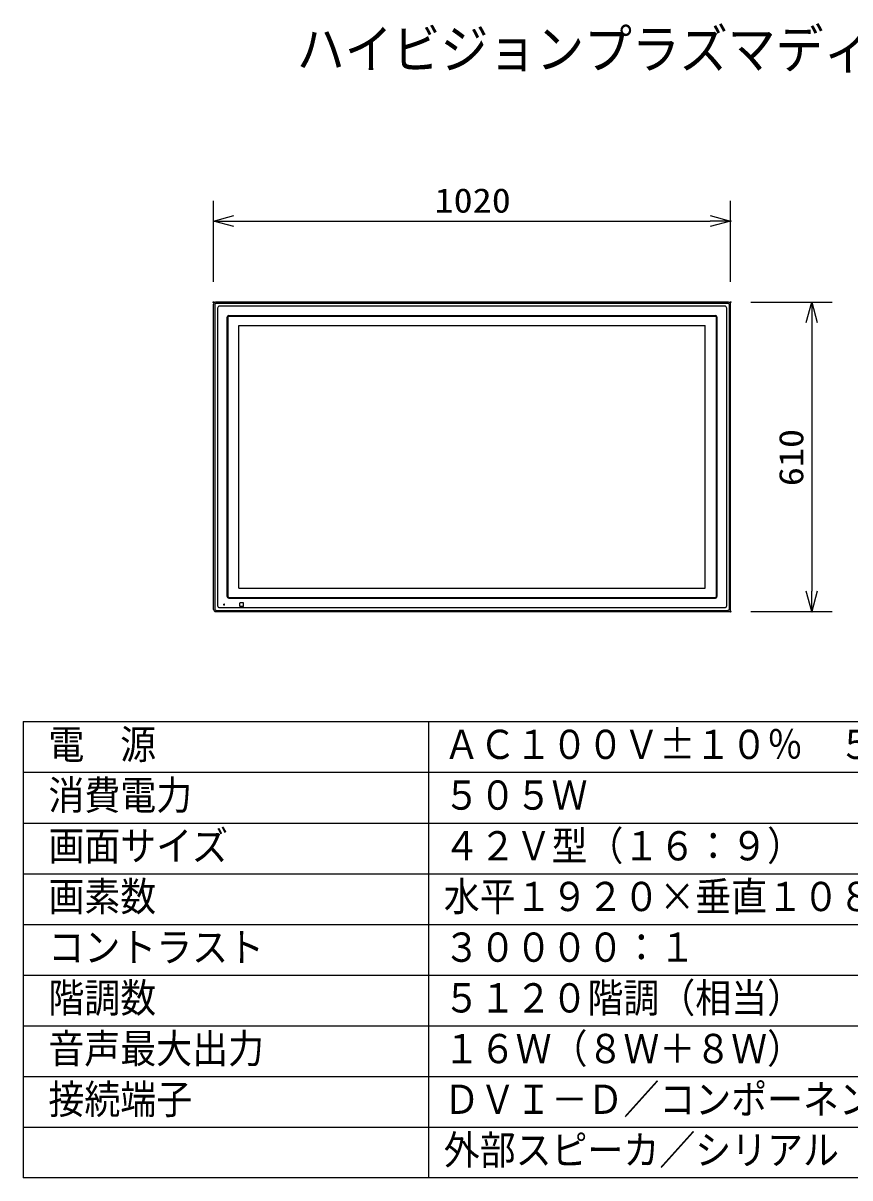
# Model space of a CAD drawing. Units: millimetres, scale not verified. Extents: x -63 to 63, y -57 to 57.
# Drawn here: x -62.5 to 19.1, y -56.5 to 57.4 of the extents above; entities that cross this region are included whole.
import ezdxf
from ezdxf.enums import TextEntityAlignment as Align

# ---------------------------------------------------------------- set-up
doc = ezdxf.new("R2010")
doc.units = ezdxf.units.MM
doc.header["$LTSCALE"] = 0.190236
doc.header["$PDMODE"] = 32
doc.header["$PDSIZE"] = 0.0951
for name, color, linetype in [('0-1_MOJI1', 2, 'Continuous'), ('0-2_WAKU', 3, 'Continuous'), ('0-3_GAIKEI', 1, 'Continuous')]:
    doc.layers.add(name, color=color, linetype=linetype)
doc.styles.add('ＭＳ ゴシック', font='')
doc.styles.get('ＭＳ ゴシック').set_extended_font_data('MS Gothic')

# ---------------------------------------------------------------- blocks, each defined once
blk = doc.blocks.new('_OPEN30')
at = {"layer": '0-3_GAIKEI', "color": 7}
blk.add_line((0, 0), (-1, 0), dxfattribs=at)
blk.add_lwpolyline([(-1, 0.26795), (0, 0), (-1, -0.26795)], dxfattribs=at)
blk = doc.blocks.new('TH42PF11K')
at = {"layer": '0-2_WAKU'}
for p, q in [((20.7953, -26.6383), (20.7953, -18.6383)), ((71.7954, -26.6383), (71.7954, -18.6383)), ((22.7953, -20.6383), (69.7954, -20.6383)), ((73.7994, -28.6448), (81.7994, -28.6448)), ((79.7994, -30.6448), (79.7994, -57.1449)), ((73.7994, -59.1449), (81.7994, -59.1449))]:
    blk.add_line(p, q, dxfattribs=at)
at = {"layer": '0-2_WAKU', "color": 4}
for p, q in [((2, -70.0001), (127.0002, -70.0001)), ((2, -70.0001), (2, -115.0002)), ((42.0001, -70.0001), (42.0001, -115.0002)), ((127.0002, -115.0002), (2, -115.0002))]:
    blk.add_line(p, q, dxfattribs=at)
at = {"layer": '0-2_WAKU', "color": 1}
for p, q in [((2, -75.0001), (127.0002, -75.0001)), ((2, -80.0001), (127.0002, -80.0001)), ((2, -85.0001), (127.0002, -85.0001)), ((2, -90.0001), (127.0002, -90.0001)), ((2, -95.0002), (127.0002, -95.0002)), ((2, -100.0002), (127.0002, -100.0002)), ((2, -105.0002), (127.0002, -105.0002)), ((2, -110.0002), (127.0002, -110.0002))]:
    blk.add_line(p, q, dxfattribs=at)
at = {"layer": '0-3_GAIKEI', "color": 7}
for p, q in [((20.7953, -58.9449), (20.7953, -28.8448)), ((68.9844, -28.6448), (20.9953, -28.6448)), ((71.5954, -28.6448), (20.9953, -28.6448)), ((68.9844, -28.6448), (71.5954, -28.6448)), ((71.7954, -58.9449), (71.7954, -28.8448)), ((20.9953, -59.1449), (71.5954, -59.1449)), ((71.5954, -59.1449), (20.9953, -59.1449))]:
    blk.add_line(p, q, dxfattribs=at)
at = {"layer": '0-3_GAIKEI'}
for p, q in [((20.9014, -28.951), (20.9014, -58.8388)), ((71.4893, -28.751), (21.1014, -28.751)), ((21.1803, -29.2298), (21.1803, -58.5599)), ((71.2104, -29.0298), (21.3803, -29.0298)), ((71.4104, -58.5599), (71.4104, -29.2298)), ((71.6893, -58.8388), (71.6893, -28.951)), ((22.1153, -30.1448), (22.1153, -57.6449)), ((22.189, -30.1448), (22.189, -57.6449)), ((22.2953, -29.9648), (70.2954, -29.9648)), ((70.2954, -30.0386), (22.2953, -30.0386)), ((70.4017, -57.6449), (70.4017, -30.1448)), ((70.4754, -57.6449), (70.4754, -30.1448)), ((23.2953, -30.9448), (69.2954, -30.9448)), ((23.2953, -56.8449), (23.2953, -30.9448)), ((69.2954, -56.8449), (69.2954, -30.9448)), ((23.2953, -56.8449), (69.2954, -56.8449)), ((22.2953, -57.7512), (70.2954, -57.7512)), ((22.2953, -57.8249), (70.2954, -57.8249)), ((21.1014, -59.0388), (71.4893, -59.0388)), ((21.3803, -58.7599), (71.2104, -58.7599)), ((21.8853, -58.4299), (21.8053, -58.4299)), ((21.8053, -58.5099), (21.8053, -58.4299)), ((21.8853, -58.5099), (21.8053, -58.5099)), ((21.8853, -58.5099), (21.8853, -58.4299)), ((23.3853, -58.6199), (23.3853, -58.3199)), ((23.7103, -58.2949), (23.4103, -58.2949)), ((23.7103, -58.6449), (23.4103, -58.6449)), ((23.7353, -58.6199), (23.7353, -58.3199))]:
    blk.add_line(p, q, dxfattribs=at)
at = {"layer": '0-3_GAIKEI', "color": 7}
for centre, start, end in [((20.9953, -28.8448), 90, 180), ((20.9953, -28.8448), 90, 180), ((71.5954, -28.8448), 0, 90), ((71.5954, -28.8448), 0, 90), ((20.9953, -58.9449), 180, 270), ((20.9953, -58.9449), 180, 270), ((71.5954, -58.9449), 270, 0), ((71.5954, -58.9449), 270, 0)]:
    blk.add_arc(centre, 0.2, start, end, dxfattribs=at)
at = {"layer": '0-3_GAIKEI'}
for centre, radius, start, end in [((21.1014, -28.951), 0.2, 90, 180), ((21.3803, -29.2298), 0.2, 90, 180), ((71.2104, -29.2298), 0.2, 0, 90), ((71.4893, -28.951), 0.2, 0, 90), ((22.2953, -30.1448), 0.18, 90, 180), ((22.2953, -30.1448), 0.1063, 90, 180), ((70.2954, -30.1448), 0.18, 0, 90), ((70.2954, -30.1448), 0.1063, 0, 90), ((22.2953, -57.6449), 0.18, 180, 270), ((22.2953, -57.6449), 0.1063, 180, 270), ((70.2954, -57.6449), 0.1063, 270, 0), ((70.2954, -57.6449), 0.18, 270, 0), ((21.1014, -58.8388), 0.2, 180, 270), ((21.3803, -58.5599), 0.2, 180, 270), ((23.4103, -58.3199), 0.025, 90, 180), ((23.4103, -58.6199), 0.025, 180, 270), ((23.7103, -58.3199), 0.025, 0, 90), ((23.7103, -58.6199), 0.025, 270, 0), ((71.2104, -58.5599), 0.2, 270, 0), ((71.4893, -58.8388), 0.2, 270, 0)]:
    blk.add_arc(centre, radius, start, end, dxfattribs=at)
at = {"layer": '0-3_GAIKEI', "color": 7}
for p in [(71.7954, -20.6383), (20.7953, -28.6383), (71.7954, -28.6383), (71.7994, -28.6448), (71.7994, -59.1449), (79.7994, -59.1449)]:
    blk.add_point(p, dxfattribs=at)
at = {"layer": '0-2_WAKU', "xscale": 2, "yscale": 2}
for p, rotation in [((20.7953, -20.6383), 180), ((79.7994, -28.6448), 90), ((79.7994, -59.1449), 270)]:
    blk.add_blockref('_OPEN30', p, dxfattribs=dict(at, rotation=rotation))
blk.add_blockref('_OPEN30', (71.7954, -20.6383), dxfattribs=at)
at = {"layer": '0-1_MOJI1', "style": 'ＭＳ ゴシック', "width": 0.9}
for s, height, p in [('ハイビジョンプラズマディスプレイ', 3.848, (29, -6.7402)), ('電  源', 2.887, (4.5, -74.5552)), ('ＡＣ１００Ｖ±１０％\u3000５０Ｈｚ／６０Ｈｚ', 2.887, (43.5001, -74.5552)), ('消費電力', 2.887, (4.5, -79.5552)), ('５０５Ｗ', 2.887, (43.5001, -79.5552)), ('画面サイズ', 2.887, (4.5, -84.5553)), ('４２Ｖ型（１６：９）', 2.887, (43.5001, -84.5553)), ('画素数', 2.887, (4.5, -89.5553)), ('水平１９２０×垂直１０８０\u3000画素', 2.887, (43.5001, -89.5553)), ('コントラスト', 2.887, (4.5, -94.5553)), ('３００００：１', 2.887, (43.5001, -94.5553)), ('階調数', 2.887, (4.5, -99.5553)), ('５１２０階調（相当）', 2.887, (43.5001, -99.5553)), ('音声最大出力', 2.887, (4.5, -104.5553)), ('１６Ｗ（８Ｗ＋８Ｗ）', 2.887, (43.5001, -104.5553)), ('接続端子', 2.887, (4.5, -109.5553)), ('ＤＶＩ－Ｄ／コンポーネントビデオ／ＰＣ', 2.887, (43.5001, -109.5553)), ('外部スピーカ／シリアル', 2.887, (43.5001, -114.5553))]:
    blk.add_text(s, height=height, dxfattribs=at).set_placement(p, align=Align.BOTTOM_LEFT)
at = {"layer": '0-2_WAKU', "style": 'ＭＳ ゴシック', "width": 1.15}
blk.add_text('1020', height=2.406, dxfattribs=at).set_placement((42.588, -20.5287), align=Align.BOTTOM_LEFT)
blk.add_text('610', height=2.406, rotation=90, dxfattribs=at).set_placement((79.6899, -46.782), align=Align.BOTTOM_LEFT)

msp = doc.modelspace()

# ---------------------------------------------------------------- block references
at = {"layer": '0-1_MOJI1'}
msp.add_blockref('TH42PF11K', (-64.5001, 58.5001), dxfattribs=at)

doc.saveas('drawing.dxf')
